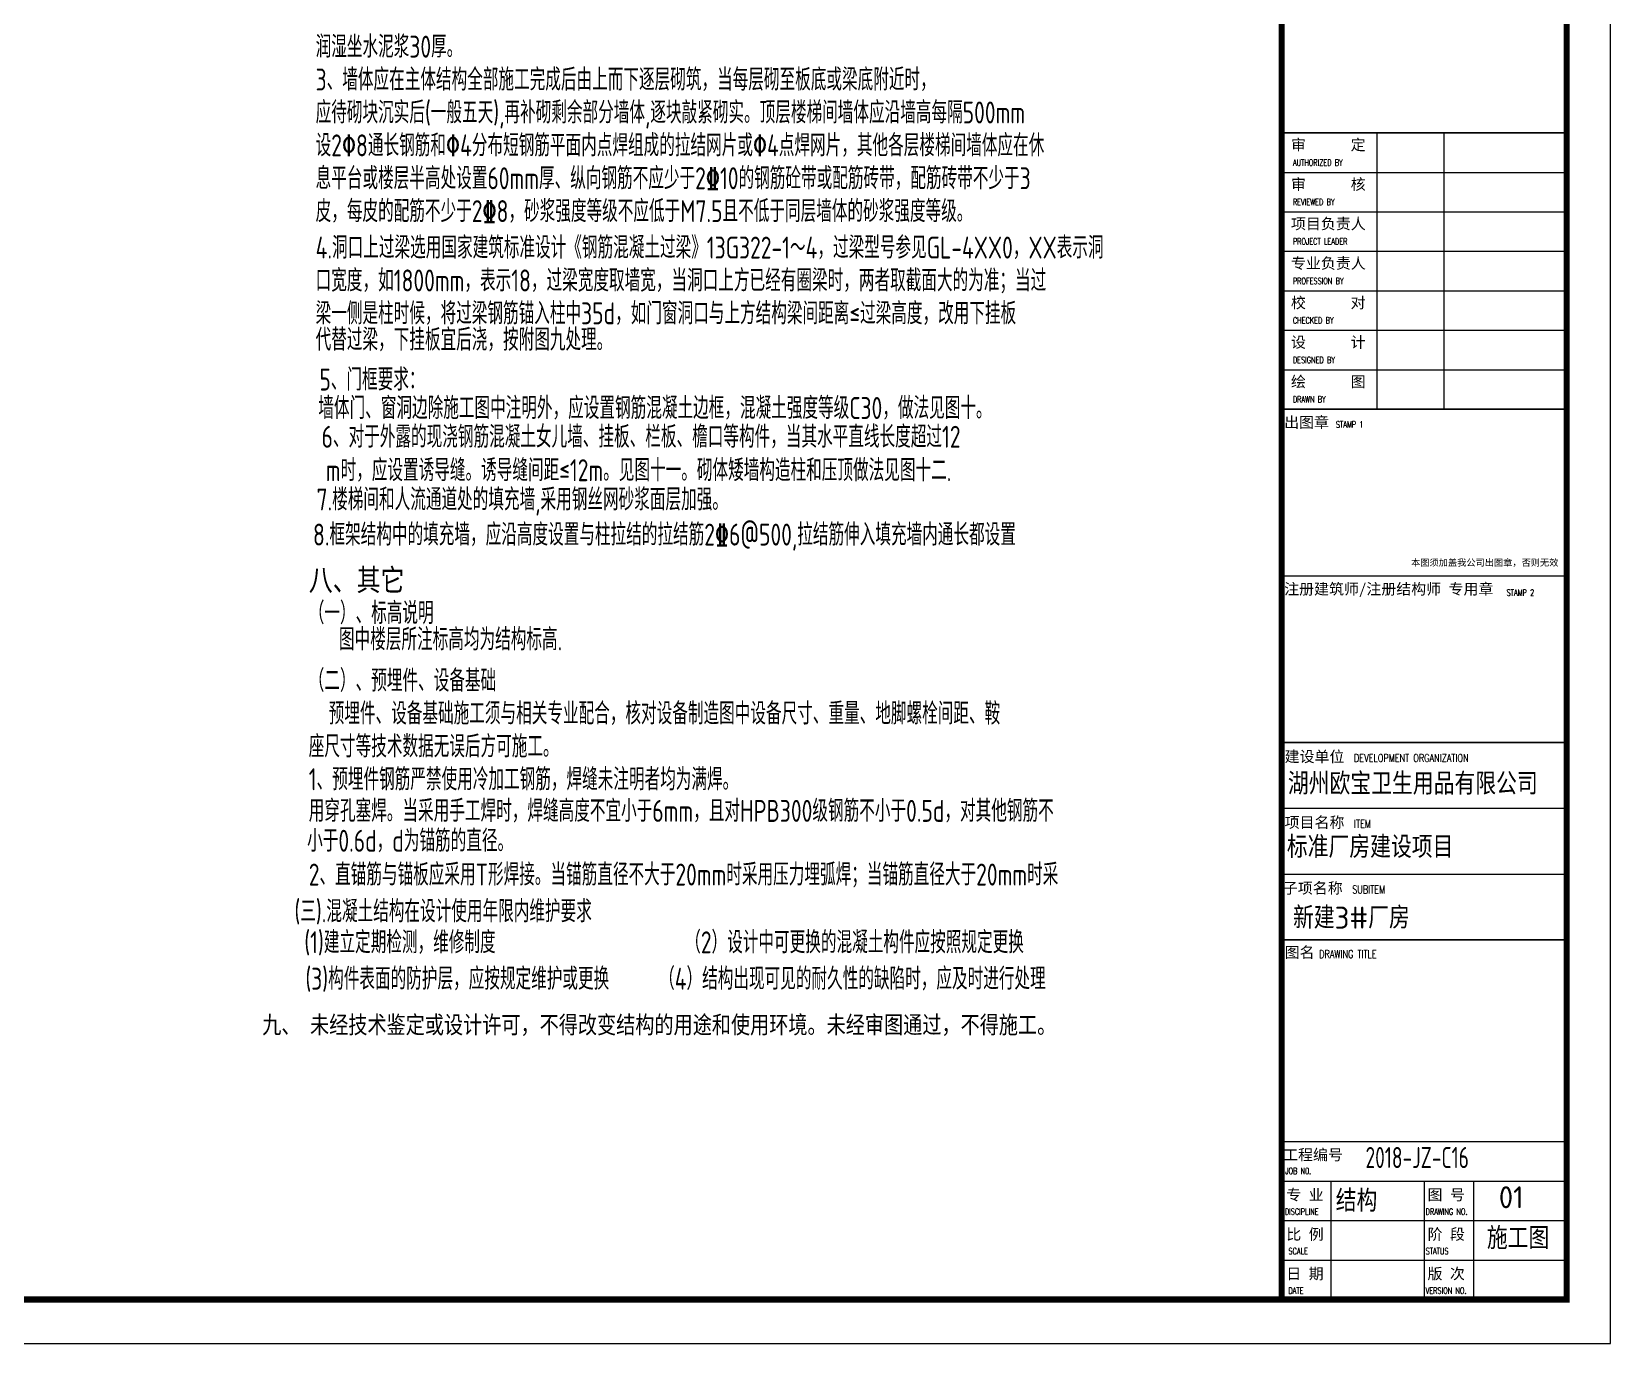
# Model space of a CAD drawing. Extents: x -138012 to 2129925, y -311560 to 0.
# Drawn here: x -12482 to 23536, y -186039 to -156130 of the extents above; entities that cross this region are included whole.
import ezdxf
from ezdxf.enums import TextEntityAlignment as Align

# ---------------------------------------------------------------- set-up
doc = ezdxf.new("R2010")
doc.units = 0
doc.header["$LTSCALE"] = 1000
doc.header["$MEASUREMENT"] = 0
doc.layers.get('0').update_dxf_attribs({"linetype": 'CONTINUOUS'})
for name, color, linetype in [('3', 3, 'CONTINUOUS'), ('DIM', 3, 'CONTINUOUS'), ('PUB_TEXT', 7, 'CONTINUOUS'), ('TEXT', 7, 'CONTINUOUS'), ('TXT', 7, 'CONTINUOUS'), ('图层1', 53, 'CONTINUOUS'), ('图框', 4, 'CONTINUOUS')]:
    doc.layers.add(name, color=color, linetype=linetype)
doc.styles.add('-华文细黑', font='simhei.ttf', dxfattribs={"width": 0.8})
doc.styles.add('iIcon2', font='')
doc.styles.add('MIMI-TKWZ', font='romanc.shx', dxfattribs={"width": 0.75, "oblique": 15, "bigfont": 'bigfont.shx'})
doc.styles.add('STYLE1', font='tssdeng.shx', dxfattribs={"height": 8, "bigfont": 'tssdchn.shx'})
doc.styles.add('tss', font='tssdeng.shx', dxfattribs={"width": 0.75, "bigfont": 'tssdchn.shx'})
doc.styles.add('TSSD_REIN', font='tssdeng.shx', dxfattribs={"width": 0.7, "bigfont": 'tssdchn.shx'})
doc.styles.add('黑体', font='simhei.ttf')
doc.styles.get('iIcon2').set_extended_font_data('SimSun')

# ---------------------------------------------------------------- blocks, each defined once
blk = doc.blocks.new('564563')
at = {"layer": '图框'}
for p, q in [((189567, -166841), (196067, -166841)), ((189567, -166841), (196067, -166841)), ((191738, -166841), (191738, -173141)), ((193267, -166841), (193267, -173141)), ((189567, -167741), (196067, -167741)), ((189567, -168641), (196067, -168641)), ((189567, -169541), (196067, -169541)), ((189567, -170441), (196067, -170441)), ((189567, -171341), (196067, -171341)), ((189567, -172241), (196067, -172241)), ((189567, -176941), (196067, -176941)), ((189567, -180741), (196067, -180741)), ((189567, -182241), (196067, -182241)), ((189567, -183741), (196067, -183741)), ((189567, -189841), (196067, -189841)), ((189567, -190741), (196067, -190741)), ((190692, -190741), (190692, -193441)), ((192817, -190741), (192817, -193441)), ((193942, -190741), (193942, -193441)), ((189567, -191641), (196067, -191641)), ((189567, -192541), (196067, -192541))]:
    blk.add_line(p, q, dxfattribs=at)
at = {"layer": '图框', "const_width": 140}
blk.add_lwpolyline([(196067, -136041), (189567, -136041), (189567, -193441), (196067, -193441)], close=True, dxfattribs=at)
at = {"layer": '图框', "const_width": 35}
for points in [[(189567, -166841), (196067, -166841)], [(189567, -173141), (196067, -173141)], [(189567, -180741), (196067, -180741)], [(189567, -185241), (196067, -185241)]]:
    blk.add_lwpolyline(points, dxfattribs=at)
at = {"layer": 'PUB_TEXT', "style": 'STYLE1'}
for s, p in [('湖州欧宝卫生用品有限公司', (189709, -181680)), ('标准厂房建设项目', (189685, -183123)), ('新建3#厂房', (189826, -184735))]:
    blk.add_text(s, height=500, dxfattribs=at).set_placement(p, align=Align.MIDDLE_LEFT)
at = {"layer": '图框', "style": 'iIcon2'}
for s, height, p in [('审      定', 250, (189779, -167238)), ('审      核', 250, (189779, -168138)), ('项目负责人', 250, (189779, -169038)), ('专业负责人', 250, (189779, -169938)), ('校      对', 250, (189779, -170838)), ('设      计', 250, (189779, -171738)), ('绘      图', 250, (189779, -172638)), ('出图章', 250, (189624, -173565)), ('本图须加盖我公司出图章，否则无效', 150, (192520, -176714)), ('注册建筑师/注册结构师 专用章', 250, (189624, -177365)), ('建设单位', 250, (189634, -181186)), ('项目名称', 250, (189634, -182686)), ('子项名称', 250, (189595, -184185)), ('图名', 250, (189634, -185651)), ('工程编号', 250, (189600, -190265)), ('专 业', 250, (189673, -191177)), ('图 号', 250, (192895, -191177)), ('比 例', 250, (189673, -192077)), ('阶 段', 250, (192895, -192077)), ('日 期', 250, (189673, -192977)), ('版 次', 250, (192895, -192977))]:
    blk.add_text(s, height=height, dxfattribs=at).set_placement(p)
at = {"layer": '图框', "style": 'MIMI-TKWZ', "width": 0.75}
for s, height, p in [('AUTHORIZED BY', 145, (189823, -167590)), ('REVIEWED BY', 145, (189823, -168490)), ('PROJECT LEADER', 145, (189823, -169390)), ('PROFESSION BY', 145, (189823, -170290)), ('CHECKED BY', 145, (189823, -171190)), ('DESIGNED BY', 145, (189823, -172090)), ('DRAWN BY', 145, (189823, -172990)), ('STAMP 1', 145, (190804, -173562)), ('STAMP 2', 145, (194698, -177395)), ('DEVELOPMENT ORGANIZATION', 180, (191216, -181184)), ('ITEM', 180, (191216, -182684)), ('SUBITEM', 180, (191177, -184182)), ('DRAWING TITLE', 180, (190422, -185655)), ('JOB N0.', 145, (189649, -190581)), ('DISCIPLINE', 145, (189640, -191510)), ('DRAWING NO.', 145, (192851, -191510)), ('SCALE', 145, (189722, -192410)), ('STATUS', 145, (192851, -192410)), ('DATE', 145, (189722, -193310)), ('VERSION NO.', 145, (192851, -193310))]:
    blk.add_text(s, height=height, dxfattribs=at).set_placement(p)

msp = doc.modelspace()

# ---------------------------------------------------------------- linework, layer by layer
msp.add_lwpolyline([(-60563.781, -186039.453), (23536.219, -186039.453), (23536.219, -126639.453), (-60563.781, -126639.453)], close=True)
at = {"const_width": 80}
msp.add_lwpolyline([(-58063.781, -185039.453), (22536.219, -185039.453), (22536.219, -127639.453), (-58063.781, -127639.453)], close=True, dxfattribs=at)
at = {"layer": '3', "const_width": 100}
msp.add_lwpolyline([(-58063.779, -127639.453), (16036.221, -127639.453), (16036.221, -185039.453), (-58063.779, -185039.453)], close=True, dxfattribs=at)
at = {"layer": '图框'}
msp.add_lwpolyline([(-60563.779, -186039.453), (23536.221, -186039.453), (23536.221, -126639.453), (-60563.779, -126639.453)], close=True, dxfattribs=at)
at = {"layer": '图框', "const_width": 140}
msp.add_lwpolyline([(-58063.779, -127639.453), (22536.221, -127639.453), (22536.221, -185039.453), (-58063.779, -185039.453)], close=True, dxfattribs=at)

# ---------------------------------------------------------------- block references
at = {"layer": 'TEXT'}
msp.add_blockref('564563', (-173530.564, 8401.996), dxfattribs=at)

# ---------------------------------------------------------------- texts
at = {"layer": 'DIM', "color": 7, "style": 'tss', "width": 0.75}
for s, p in [('5、门框要求：', (-5915.388, -164313.831)), ('墙体门、窗洞边除施工图中注明外，应设置钢筋混凝土边框，混凝土强度等级C30，做法见图十。', (-5940.269, -164962.628)), ('6、对于外露的现浇钢筋混凝土女儿墙、挂板、栏板、檐口等构件，当其水平直线长度超过12', (-5865.372, -165617.926))]:
    msp.add_text(s, height=500, dxfattribs=at).set_placement(p)
at = {"layer": 'DIM', "color": 3, "style": 'tss', "width": 0.75}
msp.add_text('m时，应设置诱导缝。诱导缝间距≤12m。见图十一。砌体矮墙构造柱和压顶做法见图十二.', height=500, dxfattribs=at).set_placement((-5768.925, -166380.55))
at = {"layer": 'PUB_TEXT', "style": 'STYLE1'}
for s, p in [('结构', (17269.243, -182786.811)), ('01', (20989.928, -182707.434)), ('施工图', (20717.307, -183639.754))]:
    msp.add_text(s, height=500, dxfattribs=at).set_placement(p, align=Align.MIDDLE_LEFT)
at = {"layer": 'TEXT', "color": 7, "style": 'tss', "width": 0.75}
for s, p in [('润湿坐水泥浆30厚。', (-6001.543, -156724.005)), ('3、墙体应在主体结构全部施工完成后由上而下逐层砌筑，当每层砌至板底或梁底附近时，', (-6001.543, -157474.005)), ('应待砌块沉实后(一般五天),再补砌剩余部分墙体,逐块敲紧砌实。顶层楼梯间墙体应沿墙高每隔500mm', (-6001.543, -158224.005)), ('设2%%1308通长钢筋和%%1304分布短钢筋平面内点焊组成的拉结网片或%%1304点焊网片，其他各层楼梯间墙体应在休', (-6001.543, -158974.005)), ('息平台或楼层半高处设置60mm厚、纵向钢筋不应少于2%%13210的钢筋砼带或配筋砖带，配筋砖带不少于3', (-6001.543, -159724.005)), ('皮，每皮的配筋不少于2%%1328，砂浆强度等级不应低于M7.5且不低于同层墙体的砂浆强度等级。', (-6001.543, -160474.005)), ('4.洞口上过梁选用国家建筑标准设计《钢筋混凝土过梁》13G322-1～4，过梁型号参见GL-4XX0，XX表示洞', (-6001.543, -161304.604)), ('口宽度，如1800mm，表示18，过梁宽度取墙宽，当洞口上方已经有圈梁时，两者取截面大的为准；当过', (-6001.543, -162054.604)), ('梁一侧是柱时候，将过梁钢筋锚入柱中35d，如门窗洞口与上方结构梁间距离≤过梁高度，改用下挂板', (-6001.543, -162804.604)), ('（一）、标高说明', (-6158.278, -169637.323)), ('（二）、预埋件、设备基础', (-6158.278, -171177.991)), ('  预埋件、设备基础施工须与相关专业配合，核对设备制造图中设备尺寸、重量、地脚螺栓间距、鞍', (-6158.278, -171927.991)), ('座尺寸等技术数据无误后方可施工。', (-6158.278, -172677.991)), ('1、预埋件钢筋严禁使用冷加工钢筋，焊缝未注明者均为满焊。', (-6158.278, -173427.991)), ('用穿孔塞焊。当采用手工焊时，焊缝高度不宜小于6mm，且对HPB300级钢筋不小于0.5d，对其他钢筋不', (-6158.278, -174147.991)), ('小于0.6d，d为锚筋的直径。 ', (-6195.278, -174828.991)), ('2、直锚筋与锚板应采用T形焊接。当锚筋直径不大于20mm时采用压力埋弧焊；当锚筋直径大于20mm时采', (-6158.278, -175599.991)), ('(三).混凝土结构在设计使用年限内维护要求', (-6485.659, -176437.811)), ('(1)建立定期检测，维修制度                   （2）设计中可更换的混凝土构件应按照规定更换', (-6260.167, -177144.481)), ('(3)构件表面的防护层，应按规定维护或更换     （4）结构出现可见的耐久性的缺陷时，应及时进行处理', (-6235.003, -177974.976))]:
    msp.add_text(s, height=500, dxfattribs=at).set_placement(p)
at = {"layer": 'TEXT', "color": 2, "style": 'tss', "width": 0.75}
msp.add_text('代替过梁，下挂板宜后浇，按附图九处理。', height=500, dxfattribs=at).set_placement((-6001.543, -163554.604), align=Align.BOTTOM_LEFT)
at = {"layer": 'TEXT', "color": 7, "style": 'tss', "width": 0.75}
for s, p in [('7.楼梯间和人流通道处的填充墙,采用钢丝网砂浆面层加强。', (-5980.089, -167197.693)), ('8.框架结构中的填充墙，应沿高度设置与柱拉结的拉结筋2%%1326@500,拉结筋伸入填充墙内通长都设置', (-6061.235, -167998.391)), ('图中楼层所注标高均为结构标高.', (-5468.82, -170387.323))]:
    msp.add_text(s, height=500, dxfattribs=at).set_placement(p, align=Align.BOTTOM_LEFT)
at = {"layer": 'TEXT', "color": 1, "style": '黑体', "width": 0.8}
msp.add_text('八、其它', height=500, dxfattribs=at).set_placement((-6158.278, -169030.954), align=Align.BOTTOM_LEFT)
at = {"layer": 'TXT', "style": '-华文细黑', "width": 0.8}
msp.add_text('九、 未经技术鉴定或设计许可，不得改变结构的用途和使用环境。未经审图通过，不得施工。', height=399.99996, dxfattribs=at).set_placement((-7219.644, -178973.147))
at = {"layer": '图层1', "style": 'TSSD_REIN', "width": 0.7}
msp.add_text('2018-JZ-C16 ', height=482.2695, dxfattribs=at).set_placement((17948.83, -182042.387))

doc.saveas('drawing.dxf')
